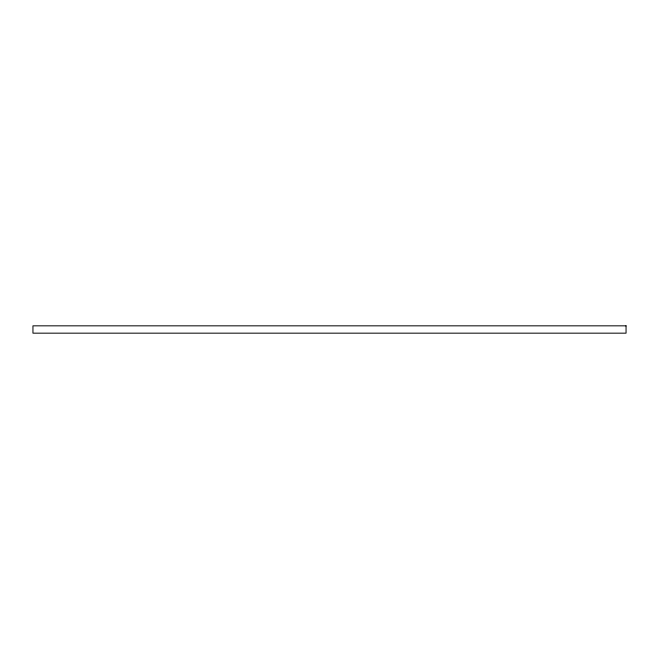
<?xml version="1.0" encoding="UTF-8"?>
<svg xmlns="http://www.w3.org/2000/svg" width="659" height="659" viewBox="0 0 659 659"><rect width="100%" height="100%" fill="white"/><g stroke="black" fill="none" stroke-linecap="round" stroke-linejoin="round"><path stroke-width="0.99" d="M626.05 325.834L32.95 325.834L32.95 333.166L626.05 333.166L626.05 325.834"/></g></svg>
